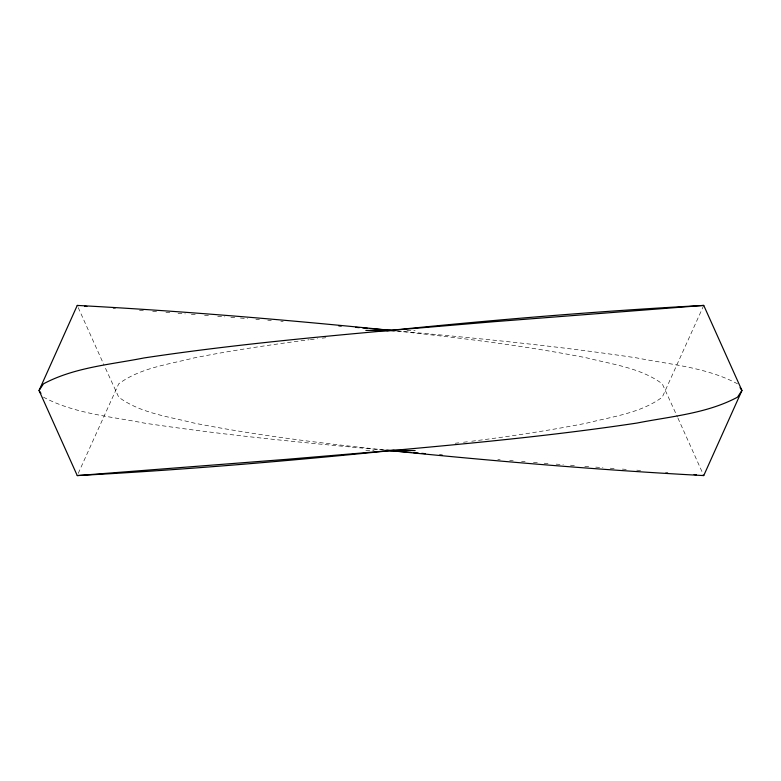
<?xml version="1.0" encoding="UTF-8"?>
<svg xmlns="http://www.w3.org/2000/svg" width="781" height="781" viewBox="0 0 781 781"><rect width="100%" height="100%" fill="white"/><g stroke="black" fill="none" stroke-linecap="round" stroke-linejoin="round"><path stroke-width="0.59" stroke-dasharray="3.9 2.93" d="M78.246 473.364L118.722 383.822C140.463 367.802 168.432 364.463 193.952 357.942C230.151 350.728 266.672 345.339 303.253 340.496L309.198 339.764M703.749 305.42L662.278 397.178C640.537 413.198 612.568 416.537 587.048 423.058C548.106 430.77 508.812 436.559 469.43 441.529M310.379 339.618L317.516 338.739M322.27 338.163L325.833 337.724M455.167 443.276L458.73 442.837M463.484 442.261L468.239 441.675M406.94 330.402L415.17 330.431M365.83 450.569L374.06 450.598M139.506 310.477L144.29 310.828M152.676 311.453L158.66 311.902M165.923 312.439L170.766 312.8M178.029 313.337L185.292 313.884M191.345 314.333L196.187 314.694M113.079 308.495L115.49 308.68M665.51 472.32L667.921 472.505M584.813 466.306L589.655 466.667M595.708 467.116L602.971 467.663M610.234 468.2L615.077 468.561M622.34 469.098L628.324 469.547M636.71 470.172L641.494 470.523M204.554 315.329L210.528 315.778M217.704 316.325L224.879 316.871M230.854 317.32L236.838 317.779M544.162 463.221L550.146 463.68M556.121 464.129L563.296 464.675M570.472 465.222L576.446 465.671M240.411 318.052L247.548 318.609M255.865 319.253L259.429 319.536M267.746 320.181L271.31 320.464M280.818 321.206L283.2 321.391M497.8 459.609L500.182 459.794M509.69 460.536L513.254 460.819M521.571 461.464L525.135 461.747M533.452 462.391L538.207 462.762M397.636 330.998C477.591 338.251 557.546 345.983 636.954 357.942C670.752 364.629 706.649 367.343 737.508 383.822M383.364 450.002C303.409 442.749 223.454 435.017 144.046 423.058C110.248 416.371 74.351 413.657 43.492 397.178M396.504 331.007C460.282 337.939 524.071 345.524 587.048 357.942C612.568 364.463 640.537 367.802 662.278 383.822L677.459 417.015M384.496 449.993C320.718 443.061 256.929 435.476 193.952 423.058C168.432 416.537 140.463 413.198 118.722 397.178L104.537 366.191M677.947 418.118L703.749 475.58M78.246 307.636L104.039 365.088"/><path stroke-width="1.17" d="M395.264 330.773L390.5 330.343C286.285 319.8 181.856 311.023 77.251 305.42L39.05 390.5L77.251 475.58C181.856 469.977 286.285 461.2 390.5 450.657C472.827 443.198 555.184 435.378 636.954 423.058C670.752 416.371 706.649 413.657 737.508 397.178L741.95 390.5L703.749 305.42C599.144 311.023 494.715 319.8 390.5 330.343C308.173 337.802 225.816 345.622 144.046 357.942C110.248 364.629 74.351 367.343 43.492 383.822L39.05 390.5L40.954 393.36M385.736 450.227L390.5 450.657C494.715 461.2 599.144 469.977 703.749 475.58L741.95 390.5L740.046 387.64M77.251 475.58L286.764 459.326L394.102 450.266M703.749 305.42L494.236 321.674L386.898 330.734M365.83 330.431L394.102 330.734M386.898 450.266L415.17 450.569M338.817 325.911L341.219 326.116M355.648 327.356L359.25 327.659M362.853 327.971L367.666 328.381M370.067 328.586L390.5 330.343M390.5 450.657L410.933 452.414M413.334 452.619L418.147 453.029M421.75 453.341L425.352 453.644M439.781 454.884L442.183 455.089M84.709 306.269L86.896 306.464M694.104 474.536L696.291 474.731M702.851 475.317L703.749 475.58M77.251 305.42L78.149 305.683"/></g></svg>
